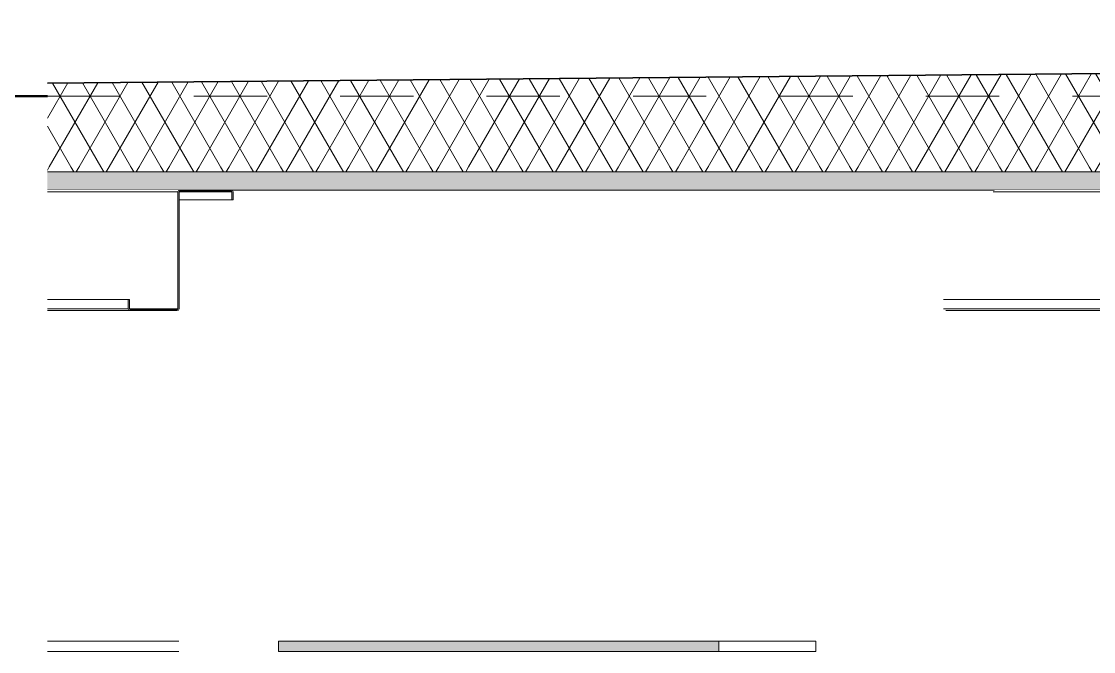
# Model space of a CAD drawing. Header units: millimetres. Extents: x -48147 to 1392261, y -496296 to 18123.
# Drawn here: x 1353704 to 1355771, y -480716 to -479502 of the extents above; entities that cross this region are included whole.
import ezdxf

# ---------------------------------------------------------------- set-up
doc = ezdxf.new("R2010")
doc.units = ezdxf.units.MM
doc.header["$MEASUREMENT"] = 0
doc.linetypes.add('Dashed', pattern=[2822.222233, 1411.111116, -1411.111116])
doc.linetypes.add('Wipeout_Contour', pattern=[1000, 0, -1000])
for name, color, linetype, lineweight, true_color in [('0_Pen_No__105', 7, 'Continuous', 15, 0xa6a6a6), ('0_Pen_No__25', 7, 'Continuous', 50, 0x2a2a2a), ('A-20-M_Roof_Pen_No__53', 7, 'Continuous', 35, 0x444444), ('New_A-20-M_Ceiling_Pen_No__107', 7, 'Continuous', 15, 0xa6a6a6), ('New_A-20-M_Roof_Pen_No__149', 7, 'Continuous', 0, 0x2a2a2a), ('New_A-20-M_Roof_Pen_No__81', 7, 'Continuous', 20, 0x6a6a6a)]:
    doc.layers.add(name, color=color, linetype=linetype, lineweight=lineweight, true_color=true_color)
for name, color, linetype in [('A-20-M_Roof', 7, 'Continuous'), ('New_A-20-M_Ceiling', 7, 'Continuous'), ('New_A-20-M_Roof', 7, 'Continuous'), ('New_S-280-M_STRUCT_FRAME.IFC Import', 7, 'Continuous')]:
    doc.layers.add(name, color=color, linetype=linetype)
for name, color, linetype, lineweight in [('A-20-M_Roof_Pen_No__85', 8, 'Continuous', 20), ('New_A-20-M_Ceiling_Pen_No__1', 7, 'Continuous', 13), ('New_A-20-M_Ceiling_Pen_No__89', 8, 'Continuous', 20), ('New_A-20-M_Roof_Pen_No__4', 7, 'Continuous', 20), ('New_A-20-M_Roof_Pen_No__85', 8, 'Continuous', 20), ('New_S-280-M_STRUCT_FRAME.IFC Import_Pen_No__1', 7, 'Continuous', 13), ('New_S-280-M_STRUCT_FRAME.IFC Import_Pen_No__160', 5, 'Continuous', 200), ('New_S-280-M_STRUCT_FRAME.IFC Import_Pen_No__90', 8, 'Continuous', 20)]:
    doc.layers.add(name, color=color, linetype=linetype, lineweight=lineweight)
pattern_1 = [(60, (1317838.7, -491795.517), (-43.30127, 25), []), (120, (1317838.7, -491795.517), (43.30127, 25), [])]

# ---------------------------------------------------------------- blocks, each defined once
blk = doc.blocks.new('Section Elem_85_1', base_point=(1317838.7, -491795.5))
at = {"color": 254, "linetype": 'Wipeout_Contour', "lineweight": 0, "ltscale": 5746750.214954898}
blk.add_wipeout([(1353754.3, -480695.5), (1353754.3, -480715.5), (1354007.4, -480715.5), (1354007.4, -480695.5)], dxfattribs=at).dxf.layer = 'New_A-20-M_Ceiling'
at = {"layer": 'New_A-20-M_Ceiling_Pen_No__89', "linetype": 'Continuous'}
for p, q in [((1354007.4, -480695.5), (1353754.3, -480695.5)), ((1354007.4, -480715.5), (1353754.3, -480715.5))]:
    blk.add_line(p, q, dxfattribs=at)
blk = doc.blocks.new('Section Elem_86_1', base_point=(1317838.7, -491795.5))
at = {"layer": 'New_A-20-M_Ceiling_Pen_No__1', "linetype": 'Continuous'}
blk.add_line((1354199.9, -480695.5), (1354199.9, -480715.5), dxfattribs=at)
at = {"color": 254, "linetype": 'Wipeout_Contour', "lineweight": 0, "ltscale": 5751504.504219236}
blk.add_wipeout([(1355048.4, -480715.5), (1355235.7, -480715.5), (1355235.7, -480695.5), (1355048.4, -480695.5)], dxfattribs=at).dxf.layer = 'New_A-20-M_Ceiling'
at = {"layer": 'New_A-20-M_Ceiling_Pen_No__107', "linetype": 'Continuous'}
blk.add_hatch(color=256, dxfattribs=at).paths.add_polyline_path([(1355048.4, -480715.5), (1355048.4, -480695.5), (1354199.9, -480695.5), (1354199.9, -480715.5)])
at = {"layer": 'New_A-20-M_Ceiling_Pen_No__1', "linetype": 'Continuous'}
for p, q in [((1355048.4, -480695.5), (1354199.9, -480695.5)), ((1355048.4, -480695.5), (1355048.4, -480715.5)), ((1355048.4, -480715.5), (1354199.9, -480715.5))]:
    blk.add_line(p, q, dxfattribs=at)
at = {"layer": 'New_A-20-M_Ceiling_Pen_No__89', "linetype": 'Continuous'}
for p, q in [((1355235.7, -480695.5), (1355048.4, -480695.5)), ((1355235.7, -480695.5), (1355235.7, -480715.5)), ((1355235.7, -480715.5), (1355048.4, -480715.5))]:
    blk.add_line(p, q, dxfattribs=at)
blk = doc.blocks.new('Section Elem_90_1', base_point=(1317838.7, -491795.5))
at = {"layer": 'New_A-20-M_Roof_Pen_No__4', "linetype": 'Continuous'}
for p, q in [((1354010, -479826.5), (1353754.3, -479826.5)), ((1356113.5, -479826.5), (1354107.8, -479826.5))]:
    blk.add_line(p, q, dxfattribs=at)
at = {"layer": 'New_A-20-M_Roof_Pen_No__4', "linetype": 'Continuous', "flags": 128}
blk.add_lwpolyline([(1354107.8, -479826.5), (1354107.6, -479826.5), (1354010, -479826.5)], dxfattribs=at)
at = {"color": 254, "linetype": 'Wipeout_Contour', "lineweight": 0, "ltscale": 5777474.497279745}
blk.add_wipeout([(1370945.7, -479791.5), (1370945.7, -479781.5), (1353754.3, -479781.5), (1353754.3, -479791.5)], dxfattribs=at).dxf.layer = 'New_A-20-M_Roof'
at = {"layer": 'New_A-20-M_Roof_Pen_No__81', "linetype": 'Continuous', "lineweight": 0, "true_color": 0x353535}
blk.add_hatch(color=250, dxfattribs=at).paths.add_polyline_path([(1353754.3, -479826.5), (1370945.7, -479826.5), (1370945.7, -479791.5), (1353754.3, -479791.5)])
at = {"layer": 'New_A-20-M_Roof_Pen_No__85', "linetype": 'Continuous'}
h = blk.add_hatch(dxfattribs=at)
h.set_pattern_fill('Batt_Insulation_0001', color=256, style=0, pattern_type=2)
h.set_pattern_definition(pattern_1)
h.paths.add_polyline_path([(1370945.7, -479791.5), (1370945.7, -479781.5), (1353754.3, -479781.5), (1353754.3, -479791.5)])
at = {"layer": 'New_A-20-M_Roof_Pen_No__149', "linetype": 'Continuous'}
blk.add_line((1370945.7, -479791.5), (1353754.3, -479791.5), dxfattribs=at)
blk = doc.blocks.new('Section Elem_93_1', base_point=(1317838.7, -491795.5))
at = {"color": 254, "linetype": 'Wipeout_Contour', "lineweight": 0, "ltscale": 5768886.640190291}
blk.add_wipeout([(1353754.3, -479620.4), (1366656.6, -479502.7), (1366451.9, -479502.9), (1353754.3, -479618.7)], dxfattribs=at).dxf.layer = 'A-20-M_Roof'
at = {"color": 254, "linetype": 'Wipeout_Contour', "lineweight": 0, "ltscale": 5768197.533775664}
blk.add_wipeout([(1353754.3, -479614.4), (1353754.3, -479618.7), (1366451.1, -479502.9), (1365928.9, -479503.3)], dxfattribs=at).dxf.layer = 'A-20-M_Roof'
at = {"color": 254, "linetype": 'Wipeout_Contour', "lineweight": 0, "ltscale": 5767355.52019865}
blk.add_wipeout([(1353754.3, -479611.7), (1353754.3, -479613.9), (1365879.3, -479503.4), (1365610.7, -479503.6)], dxfattribs=at).dxf.layer = 'A-20-M_Roof'
at = {"color": 254, "linetype": 'Wipeout_Contour', "lineweight": 0, "ltscale": 5767656.564713323}
blk.add_wipeout([(1353754.3, -479614), (1353754.3, -479614.4), (1365928.2, -479503.3), (1365880.1, -479503.4)], dxfattribs=at).dxf.layer = 'A-20-M_Roof'
at = {"color": 254, "linetype": 'Wipeout_Contour', "lineweight": 0, "ltscale": 7218921.064557364}
blk.add_wipeout([(1366656.6, -479502.7), (1353754.3, -479620.4), (1353754.3, -479781.5), (1367377.7, -479781.5), (1367377.7, -479501.5)], dxfattribs=at).dxf.layer = 'A-20-M_Roof'
at = {"layer": 'A-20-M_Roof_Pen_No__85', "linetype": 'Continuous'}
h = blk.add_hatch(dxfattribs=at)
h.set_pattern_fill('Batt_Insulation_0001', color=256, style=0, pattern_type=2)
h.set_pattern_definition(pattern_1)
h.paths.add_polyline_path([(1366656.6, -479502.7), (1353754.3, -479620.4), (1353754.3, -479781.5), (1367377.7, -479781.5), (1367377.7, -479501.5)])
at = {"layer": 'A-20-M_Roof_Pen_No__53', "linetype": 'Continuous', "flags": 128}
blk.add_lwpolyline([(1367377.7, -479501.5), (1366656.6, -479502.7), (1353754.3, -479620.4)], dxfattribs=at)
blk = doc.blocks.new('Section Elem_111_1', base_point=(1317838.7, -491795.5))
at = {"color": 254, "linetype": 'Wipeout_Contour', "lineweight": 0, "ltscale": 5745577.416052485}
blk.add_wipeout([(1353754.3, -479827.4), (1354007, -479827.4), (1354010, -479826.5), (1353754.3, -479826.5)], dxfattribs=at).dxf.layer = 'New_S-280-M_STRUCT_FRAME.IFC Import'
at = {"color": 254, "linetype": 'Wipeout_Contour', "lineweight": 0, "ltscale": 5745575.414967524}
blk.add_wipeout([(1354007, -479827.4), (1353754.3, -479827.4), (1353754.3, -479829.5), (1354005.8, -479829.5)], dxfattribs=at).dxf.layer = 'New_S-280-M_STRUCT_FRAME.IFC Import'
at = {"color": 254, "linetype": 'Wipeout_Contour', "lineweight": 0, "ltscale": 8618715.07362919}
blk.add_wipeout([(1353754.3, -480037.5), (1353912.7, -480037.5), (1353912.7, -480055.5), (1354005.8, -480055.5), (1354005.8, -479829.5), (1353754.3, -479829.5)], dxfattribs=at).dxf.layer = 'New_S-280-M_STRUCT_FRAME.IFC Import'
at = {"color": 254, "linetype": 'Wipeout_Contour', "lineweight": 0, "ltscale": 5746248.405934881}
blk.add_wipeout([(1354010.2, -479828), (1354008.7, -479828.5), (1354109.1, -479828.5), (1354107.6, -479828)], dxfattribs=at).dxf.layer = 'New_S-280-M_STRUCT_FRAME.IFC Import'
at = {"color": 254, "linetype": 'Wipeout_Contour', "lineweight": 0, "ltscale": 5746176.952771301}
blk.add_wipeout([(1353912.7, -480055.5), (1353913.3, -480056.6), (1354005.1, -480056.6), (1354005.8, -480055.5)], dxfattribs=at).dxf.layer = 'New_S-280-M_STRUCT_FRAME.IFC Import'
at = {"color": 254, "linetype": 'Wipeout_Contour', "lineweight": 0, "ltscale": 5746249.407989109}
blk.add_wipeout([(1354008.7, -479828.5), (1354008.1, -479829.5), (1354109.7, -479829.5), (1354109.1, -479828.5)], dxfattribs=at).dxf.layer = 'New_S-280-M_STRUCT_FRAME.IFC Import'
at = {"color": 254, "linetype": 'Wipeout_Contour', "lineweight": 0, "ltscale": 5746177.955279198}
blk.add_wipeout([(1354005.1, -480056.6), (1353913.3, -480056.6), (1353914.8, -480057), (1354003.6, -480057)], dxfattribs=at).dxf.layer = 'New_S-280-M_STRUCT_FRAME.IFC Import'
at = {"layer": 'New_S-280-M_STRUCT_FRAME.IFC Import_Pen_No__1', "linetype": 'Continuous'}
blk.add_line((1354005.8, -480055.5), (1354005.1, -480056.6), dxfattribs=at)
at = {"color": 254, "linetype": 'Wipeout_Contour', "lineweight": 0, "ltscale": 5746260.805096342}
blk.add_wipeout([(1354109.7, -479829.5), (1354008.1, -479829.5), (1354008.1, -479845.5), (1354109.7, -479845.5)], dxfattribs=at).dxf.layer = 'New_S-280-M_STRUCT_FRAME.IFC Import'
at = {"color": 254, "linetype": 'Wipeout_Contour', "lineweight": 0, "ltscale": 5745685.727789561}
blk.add_wipeout([(1353754.3, -480055.5), (1353910.3, -480055.5), (1353910.3, -480037.5), (1353754.3, -480037.5)], dxfattribs=at).dxf.layer = 'New_S-280-M_STRUCT_FRAME.IFC Import'
at = {"layer": 'New_S-280-M_STRUCT_FRAME.IFC Import_Pen_No__1', "linetype": 'Continuous'}
for p, q in [((1354007, -479827.4), (1354005.8, -479829.5)), ((1354005.8, -479829.5), (1354005.8, -480055.5)), ((1354010, -479826.5), (1354007, -479827.4)), ((1354109.1, -479828.5), (1354109.7, -479829.5)), ((1354109.7, -479829.5), (1354109.7, -479845.5)), ((1354111.8, -479845.5), (1354109.7, -479845.5)), ((1353912.4, -480037.5), (1353910.3, -480037.5))]:
    blk.add_line(p, q, dxfattribs=at)
at = {"layer": 'New_S-280-M_STRUCT_FRAME.IFC Import_Pen_No__1', "linetype": 'Continuous', "flags": 128}
blk.add_lwpolyline([(1354109.1, -479828.5), (1354107.6, -479828), (1354010.2, -479828)], dxfattribs=at)
at = {"layer": 'New_S-280-M_STRUCT_FRAME.IFC Import_Pen_No__90', "linetype": 'Continuous'}
for p, q in [((1353754.3, -479829.5), (1354005.8, -479829.5)), ((1354008.1, -479829.5), (1354109.7, -479829.5)), ((1354008.1, -479845.5), (1354109.7, -479845.5)), ((1353754.3, -480037.5), (1353910.3, -480037.5))]:
    blk.add_line(p, q, dxfattribs=at)
at = {"color": 254, "linetype": 'Wipeout_Contour', "lineweight": 0, "ltscale": 5745700.355393223}
blk.add_wipeout([(1353910.3, -480055.5), (1353754.3, -480055.5), (1353754.3, -480057.6), (1353911.5, -480057.6)], dxfattribs=at).dxf.layer = 'New_S-280-M_STRUCT_FRAME.IFC Import'
at = {"color": 254, "linetype": 'Wipeout_Contour', "lineweight": 0, "ltscale": 5745706.369525441}
blk.add_wipeout([(1353754.3, -480058.5), (1353914.5, -480058.5), (1353911.5, -480057.6), (1353754.3, -480057.6)], dxfattribs=at).dxf.layer = 'New_S-280-M_STRUCT_FRAME.IFC Import'
at = {"layer": 'New_S-280-M_STRUCT_FRAME.IFC Import_Pen_No__160', "linetype": 'Continuous', "lineweight": 0, "true_color": 0x00007f}
blk.add_hatch(color=176, dxfattribs=at).paths.add_polyline_path([(1354111.8, -479829.5), (1354110.6, -479827.4), (1354107.6, -479826.5), (1354010, -479826.5), (1354007, -479827.4), (1354005.8, -479829.5), (1354005.8, -480055.5), (1354005.1, -480056.6), (1354003.6, -480057), (1353914.5, -480057), (1353913, -480056.6), (1353912.4, -480055.5), (1353912.4, -480037.5), (1353910.3, -480037.5), (1353910.3, -480055.5), (1353911.5, -480057.6), (1353914.5, -480058.5), (1354003.6, -480058.5), (1354006.6, -480057.6), (1354007.9, -480055.5), (1354007.9, -479829.5), (1354008.5, -479828.5), (1354010, -479828), (1354107.6, -479828), (1354109.1, -479828.5), (1354109.7, -479829.5), (1354109.7, -479845.5), (1354111.8, -479845.5)])
at = {"layer": 'New_S-280-M_STRUCT_FRAME.IFC Import_Pen_No__1', "linetype": 'Continuous'}
for p, q in [((1353910.3, -480037.5), (1353910.3, -480055.5)), ((1353910.3, -480055.5), (1353911.5, -480057.6))]:
    blk.add_line(p, q, dxfattribs=at)
at = {"layer": 'New_S-280-M_STRUCT_FRAME.IFC Import_Pen_No__1', "linetype": 'Continuous', "flags": 128}
for points in [[(1353911.5, -480057.6), (1353914.5, -480058.5), (1354003.6, -480058.5)], [(1354005.1, -480056.6), (1354003.6, -480057), (1353914.8, -480057)]]:
    blk.add_lwpolyline(points, dxfattribs=at)
at = {"layer": 'New_S-280-M_STRUCT_FRAME.IFC Import_Pen_No__90', "linetype": 'Continuous'}
for p, q in [((1353754.3, -480055.5), (1353910.3, -480055.5)), ((1353754.3, -480058.5), (1353914.5, -480058.5)), ((1353912.7, -480055.5), (1354005.8, -480055.5))]:
    blk.add_line(p, q, dxfattribs=at)
blk = doc.blocks.new('Section Elem_112_1', base_point=(1317838.7, -491795.5))
at = {"color": 254, "linetype": 'Wipeout_Contour', "lineweight": 0, "ltscale": 69041276.77575946}
blk.add_wipeout([(1355875, -480037.5), (1355875, -480055.5), (1355875.6, -480057.6), (1355877.1, -480058.5), (1355921.5, -480058.5), (1355923, -480057.6), (1355923.6, -480055.5), (1355923.6, -479829.5), (1355923.9, -479828.5), (1355924.7, -479828), (1355973.5, -479828), (1355974.2, -479828.5), (1355974.5, -479829.5), (1355974.5, -479845.5), (1355974.7, -479845.5), (1355974.7, -479829.5), (1355974.4, -479828.5), (1355973.6, -479828), (1355973.6, -479828), (1355974.4, -479828.5), (1355974.7, -479829.5), (1355974.7, -479845.5), (1355975.6, -479845.5), (1355975.6, -479829.5), (1355975, -479827.4), (1355973.5, -479826.5), (1355924.8, -479826.5), (1355923.3, -479827.4), (1355922.7, -479829.5), (1355922.7, -480055.5), (1355922.4, -480056.6), (1355921.7, -480057), (1355921.6, -480057), (1355922.4, -480056.6), (1355922.7, -480055.5), (1355922.7, -479829.5), (1355923.3, -479827.4), (1355924.8, -479826.5), (1355924.7, -479826.5), (1355923.2, -479827.4), (1355922.6, -479829.5), (1355922.6, -480055.5), (1355922.3, -480056.6), (1355921.5, -480057), (1355877, -480057), (1355876.2, -480056.6), (1355875.9, -480055.5), (1355875.9, -480037.5)], dxfattribs=at).dxf.layer = 'New_S-280-M_STRUCT_FRAME.IFC Import'
at = {"color": 254, "linetype": 'Wipeout_Contour', "lineweight": 0, "ltscale": 5752630.093423905}
blk.add_wipeout([(1355581.3, -479826.5), (1355578.3, -479827.4), (1355923.2, -479827.4), (1355924.7, -479826.5)], dxfattribs=at).dxf.layer = 'New_S-280-M_STRUCT_FRAME.IFC Import'
at = {"color": 254, "linetype": 'Wipeout_Contour', "lineweight": 0, "ltscale": 11506796.51696759}
blk.add_wipeout([(1355874.8, -480037.5), (1355874.8, -480055.5), (1355875.5, -480057.6), (1355877, -480058.5), (1355877.1, -480058.5), (1355875.6, -480057.6), (1355875, -480055.5), (1355875, -480037.5)], dxfattribs=at).dxf.layer = 'New_S-280-M_STRUCT_FRAME.IFC Import'
at = {"color": 254, "linetype": 'Wipeout_Contour', "lineweight": 0, "ltscale": 5752626.098383227}
blk.add_wipeout([(1355577.1, -479829.5), (1355922.6, -479829.5), (1355923.2, -479827.4), (1355578.3, -479827.4)], dxfattribs=at).dxf.layer = 'New_S-280-M_STRUCT_FRAME.IFC Import'
at = {"color": 254, "linetype": 'Wipeout_Contour', "lineweight": 0, "ltscale": 8629465.868320316}
blk.add_wipeout([(1355577.1, -479829.5), (1355577.1, -480037.5), (1355876.1, -480037.5), (1355876.1, -480055.5), (1355922.6, -480055.5), (1355922.6, -479829.5)], dxfattribs=at).dxf.layer = 'New_S-280-M_STRUCT_FRAME.IFC Import'
at = {"color": 254, "linetype": 'Wipeout_Contour', "lineweight": 0, "ltscale": 5753375.724202449}
blk.add_wipeout([(1355924.1, -479828.5), (1355974.2, -479828.5), (1355973.5, -479828), (1355924.8, -479828)], dxfattribs=at).dxf.layer = 'New_S-280-M_STRUCT_FRAME.IFC Import'
at = {"color": 254, "linetype": 'Wipeout_Contour', "lineweight": 0, "ltscale": 5753491.805730658}
blk.add_wipeout([(1355922.6, -480055.5), (1355876.1, -480055.5), (1355876.4, -480056.6), (1355922.3, -480056.6)], dxfattribs=at).dxf.layer = 'New_S-280-M_STRUCT_FRAME.IFC Import'
at = {"color": 254, "linetype": 'Wipeout_Contour', "lineweight": 0, "ltscale": 5753376.724997436}
blk.add_wipeout([(1355923.8, -479829.5), (1355974.5, -479829.5), (1355974.2, -479828.5), (1355924.1, -479828.5)], dxfattribs=at).dxf.layer = 'New_S-280-M_STRUCT_FRAME.IFC Import'
at = {"color": 254, "linetype": 'Wipeout_Contour', "lineweight": 0, "ltscale": 5753492.806976894}
blk.add_wipeout([(1355922.3, -480056.6), (1355876.4, -480056.6), (1355877.1, -480057), (1355921.5, -480057)], dxfattribs=at).dxf.layer = 'New_S-280-M_STRUCT_FRAME.IFC Import'
at = {"layer": 'New_S-280-M_STRUCT_FRAME.IFC Import_Pen_No__90', "linetype": 'Continuous'}
for p, q in [((1355922.3, -480056.6), (1355921.5, -480057)), ((1355922.6, -480055.5), (1355922.3, -480056.6))]:
    blk.add_line(p, q, dxfattribs=at)
at = {"color": 254, "linetype": 'Wipeout_Contour', "lineweight": 0, "ltscale": 5753388.107977794}
blk.add_wipeout([(1355974.5, -479829.5), (1355923.8, -479829.5), (1355923.8, -479845.5), (1355974.5, -479845.5)], dxfattribs=at).dxf.layer = 'New_S-280-M_STRUCT_FRAME.IFC Import'
at = {"color": 254, "linetype": 'Wipeout_Contour', "lineweight": 0, "ltscale": 5752645.465117625}
blk.add_wipeout([(1355481.6, -480037.5), (1355481.6, -480055.5), (1355874.8, -480055.5), (1355874.8, -480037.5)], dxfattribs=at).dxf.layer = 'New_S-280-M_STRUCT_FRAME.IFC Import'
at = {"layer": 'New_S-280-M_STRUCT_FRAME.IFC Import_Pen_No__90', "linetype": 'Continuous'}
for p, q in [((1355577.1, -479829.5), (1355922.6, -479829.5)), ((1355923.2, -479827.4), (1355922.6, -479829.5)), ((1355922.6, -479829.5), (1355922.6, -480055.5)), ((1355924.7, -479826.5), (1355923.2, -479827.4)), ((1355923.8, -479829.5), (1355974.5, -479829.5)), ((1355923.8, -479845.5), (1355974.5, -479845.5)), ((1355973.5, -479828), (1355974.2, -479828.5)), ((1355974.2, -479828.5), (1355974.5, -479829.5)), ((1355974.5, -479829.5), (1355974.5, -479845.5)), ((1355974.5, -479845.5), (1355974.7, -479845.5)), ((1355481.6, -480037.5), (1355874.8, -480037.5)), ((1355875, -480037.5), (1355874.8, -480037.5))]:
    blk.add_line(p, q, dxfattribs=at)
at = {"color": 254, "linetype": 'Wipeout_Contour', "lineweight": 0, "ltscale": 5752660.65336033}
blk.add_wipeout([(1355874.8, -480055.5), (1355481.6, -480055.5), (1355482.9, -480057.6), (1355875.5, -480057.6)], dxfattribs=at).dxf.layer = 'New_S-280-M_STRUCT_FRAME.IFC Import'
at = {"color": 254, "linetype": 'Wipeout_Contour', "lineweight": 0, "ltscale": 5752668.652969435}
blk.add_wipeout([(1355482.9, -480057.6), (1355485.9, -480058.5), (1355877, -480058.5), (1355875.5, -480057.6)], dxfattribs=at).dxf.layer = 'New_S-280-M_STRUCT_FRAME.IFC Import'
at = {"layer": 'New_S-280-M_STRUCT_FRAME.IFC Import_Pen_No__90', "linetype": 'Continuous'}
for p, q in [((1355874.8, -480037.5), (1355874.8, -480055.5)), ((1355481.6, -480055.5), (1355874.8, -480055.5)), ((1355485.9, -480058.5), (1355877, -480058.5)), ((1355874.8, -480055.5), (1355875.5, -480057.6)), ((1355875.5, -480057.6), (1355877, -480058.5)), ((1355876.1, -480055.5), (1355922.6, -480055.5)), ((1355877, -480058.5), (1355877.1, -480058.5))]:
    blk.add_line(p, q, dxfattribs=at)
blk = doc.blocks.new('Section Elem_153_1', base_point=(1317838.7, -491795.5))
at = {"layer": 'New_S-280-M_STRUCT_FRAME.IFC Import_Pen_No__160', "linetype": 'Continuous', "lineweight": 0, "true_color": 0x00007f}
for points in [[(1354006.6, -480057.6), (1354003.6, -480058.5), (1354003.9, -480058.5), (1354006.9, -480057.6), (1354008.1, -480055.5), (1354008.1, -479829.5), (1354008.7, -479828.5), (1354010.2, -479828), (1354010, -479828), (1354008.5, -479828.5), (1354007.9, -479829.5), (1354007.9, -480055.5)], [(1354107.6, -479826.5), (1354110.6, -479827.4), (1354111.8, -479829.5), (1354111.8, -479845.5), (1354112.1, -479845.5), (1354112.1, -479829.5), (1354110.8, -479827.4), (1354107.8, -479826.5)], [(1353912.7, -480037.5), (1353912.4, -480037.5), (1353912.4, -480055.5), (1353913, -480056.6), (1353914.5, -480057), (1353914.8, -480057), (1353913.3, -480056.6), (1353912.7, -480055.5)]]:
    blk.add_hatch(color=176, dxfattribs=at).paths.add_polyline_path(points)
at = {"layer": 'New_S-280-M_STRUCT_FRAME.IFC Import_Pen_No__1', "linetype": 'Continuous'}
for p, q in [((1354008.7, -479828.5), (1354008.1, -479829.5)), ((1354008.1, -479829.5), (1354008.1, -480055.5)), ((1354010.2, -479828), (1354008.7, -479828.5)), ((1354107.8, -479826.5), (1354110.8, -479827.4)), ((1354110.8, -479827.4), (1354112.1, -479829.5)), ((1354112.1, -479845.5), (1354111.8, -479845.5)), ((1354112.1, -479829.5), (1354112.1, -479845.5)), ((1353912.7, -480037.5), (1353912.4, -480037.5)), ((1353912.7, -480037.5), (1353912.7, -480055.5)), ((1353912.7, -480055.5), (1353913.3, -480056.6)), ((1353913.3, -480056.6), (1353914.8, -480057)), ((1354008.1, -480055.5), (1354006.9, -480057.6))]:
    blk.add_line(p, q, dxfattribs=at)
at = {"layer": 'New_S-280-M_STRUCT_FRAME.IFC Import_Pen_No__1', "linetype": 'Continuous', "flags": 128}
blk.add_lwpolyline([(1354006.9, -480057.6), (1354003.9, -480058.5), (1354003.6, -480058.5)], dxfattribs=at)
blk = doc.blocks.new('S-21 Building Section_STORY_MARKER', base_point=(1317838.7, -491795.5))
at = {"layer": '0_Pen_No__105', "linetype": 'Dashed', "ltscale": 0.1}
blk.add_line((1353754.3, -479645.5), (1380114.6, -479645.5), dxfattribs=at)
at = {"layer": '0_Pen_No__25', "linetype": 'Continuous'}
blk.add_line((1353754.3, -479645.5), (1353654.3, -479645.5), dxfattribs=at)

msp = doc.modelspace()

# ---------------------------------------------------------------- block references
at = {"layer": 'New_A-20-M_Ceiling'}
for name in ['Section Elem_85_1', 'Section Elem_86_1']:
    msp.add_blockref(name, (1317838.7, -491795.5), dxfattribs=at)
at = {"layer": 'New_A-20-M_Roof'}
msp.add_blockref('Section Elem_90_1', (1317838.7, -491795.5), dxfattribs=at)

# ---------------------------------------------------------------- next in the draw order: block references
at = {"layer": 'A-20-M_Roof'}
msp.add_blockref('Section Elem_93_1', (1317838.7, -491795.5), dxfattribs=at)
at = {"layer": 'New_S-280-M_STRUCT_FRAME.IFC Import'}
for name in ['Section Elem_111_1', 'Section Elem_112_1']:
    msp.add_blockref(name, (1317838.7, -491795.5), dxfattribs=at)

# ---------------------------------------------------------------- next in the draw order: block references
msp.add_blockref('Section Elem_153_1', (1317838.7, -491795.5), dxfattribs=at)

# ---------------------------------------------------------------- next in the draw order: block references
at = {"linetype": 'Continuous', "lineweight": 0}
msp.add_blockref('S-21 Building Section_STORY_MARKER', (1317838.7, -491795.5), dxfattribs=at)

doc.saveas('drawing.dxf')
